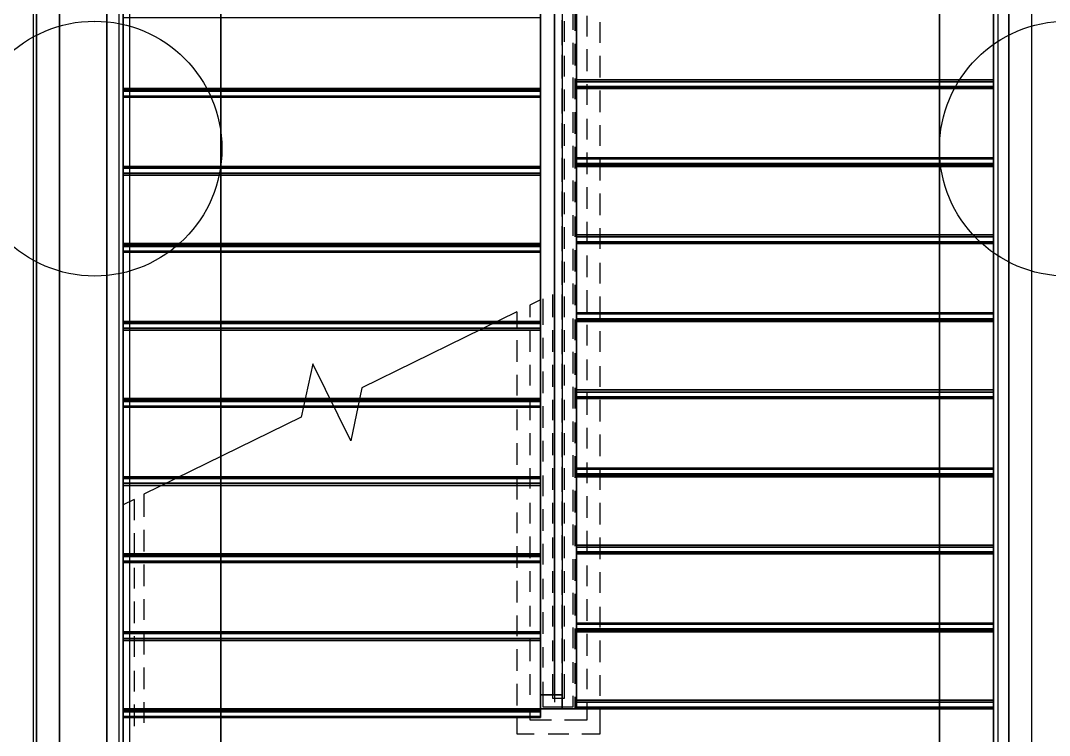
# Model space of a CAD drawing. Header units: metres. Extents: x 114 to 218, y 8 to 180.
# Drawn here: x 150.5 to 165.1, y 84.96 to 95.09 of the extents above; entities that cross this region are included whole.
import ezdxf

# ---------------------------------------------------------------- set-up
doc = ezdxf.new("R2010")
doc.units = ezdxf.units.M
doc.header["$MEASUREMENT"] = 0
for name, color, linetype in [('A-2D-FLOR-STRS', 7, 'Continuous'), ('A-2D-I-WALL', 7, 'Continuous'), ('A-2D-SECT-MBND', 7, 'Continuous'), ('A-3D-I-WALL', 7, 'Continuous'), ('A-3D-STRS', 7, 'Continuous'), ('S-3D-FTNG', 7, 'Continuous'), ('S-3D-PILR', 7, 'Continuous'), ('S-3D-SLAB', 7, 'Continuous'), ('S-3D-WALL', 7, 'Continuous')]:
    doc.layers.add(name, color=color, linetype=linetype)

msp = doc.modelspace()

# ---------------------------------------------------------------- linework, layer by layer
at = {"layer": 'A-2D-FLOR-STRS', "color": 9, "true_color": 0xbababa}
for points in [[(157.883, 97.423), (157.883, 91.132)], [(158.083, 91.224), (158.083, 91.224), (158.083, 97.423)], [(151.961, 94.131), (152.115, 94.131)], [(152.253, 94.131), (157.545, 94.131)], [(157.729, 94.131), (157.883, 94.131)], [(151.961, 93.024), (152.115, 93.024)], [(152.253, 93.024), (157.545, 93.024)], [(157.729, 93.024), (157.883, 93.024)], [(151.961, 91.931), (152.115, 91.931)], [(152.253, 91.931), (157.545, 91.931)], [(157.729, 91.931), (157.883, 91.931)], [(157.883, 91.132), (157.729, 91.055)], [(151.961, 90.824), (152.115, 90.824)], [(157.545, 90.962), (155.345, 89.886), (155.191, 89.132), (154.653, 90.224), (154.484, 89.47), (152.253, 88.378)], [(152.253, 90.824), (157.268, 90.824)], [(151.961, 90.67), (151.961, 88.224)], [(151.961, 89.732), (152.115, 89.732)], [(152.253, 89.732), (154.545, 89.732)], [(154.899, 89.732), (155.314, 89.732)], [(151.961, 88.624), (152.115, 88.624)], [(152.253, 88.624), (152.776, 88.624)], [(152.115, 88.301), (151.961, 88.224)]]:
    msp.add_lwpolyline(points, dxfattribs=at)
at = {"layer": 'A-2D-I-WALL', "color": 9, "true_color": 0xbababa}
for points in [[(150.684, 107.975), (150.684, 78.072)], [(151.9, 106.759), (151.9, 79.288)], [(151.73, 106.698), (151.73, 79.349)], [(151.961, 89.732), (151.961, 106.698)], [(164.528, 99.33), (164.313, 99.33), (164.313, 79.349)], [(164.528, 79.134), (164.528, 99.33)], [(164.528, 99.269), (164.374, 99.269), (164.374, 79.288)], [(151.961, 79.349), (151.961, 88.224)]]:
    msp.add_lwpolyline(points, dxfattribs=at)
at = {"layer": 'A-2D-SECT-MBND', "color": 9, "true_color": 0xbababa}
for points in [[(158.345, 94.962), (158.345, 95.269)], [(158.375, 94.946), (158.375, 95.254)], [(158.391, 94.946), (158.391, 95.238)], [(158.191, 94.808), (158.191, 95.1)], [(158.191, 94.746), (158.191, 95.054)], [(158.222, 94.792), (158.222, 95.085)], [(158.545, 94.869), (158.545, 95.162)], [(158.729, 94.777), (158.729, 95.069)], [(164.313, 94.777), (164.313, 95.069)], [(158.345, 94.469), (158.345, 94.777)], [(158.375, 94.454), (158.375, 94.762)], [(158.391, 94.454), (158.391, 94.762)], [(158.545, 94.377), (158.545, 94.685)], [(158.191, 94.316), (158.191, 94.608)], [(158.191, 94.269), (158.191, 94.562)], [(158.222, 94.3), (158.222, 94.592)], [(158.729, 94.285), (158.729, 94.592)], [(164.313, 94.285), (164.313, 94.577)], [(158.345, 93.993), (158.345, 94.285)], [(158.375, 93.977), (158.375, 94.269)], [(158.391, 93.977), (158.391, 94.269)], [(158.545, 93.9), (158.545, 94.193)], [(158.191, 93.823), (158.191, 94.131)], [(158.191, 93.777), (158.191, 94.069)], [(158.222, 93.808), (158.222, 94.116)], [(158.575, 94.131), (158.391, 94.131)], [(158.729, 93.793), (158.729, 94.1)], [(159.052, 94.131), (158.76, 94.131)], [(159.544, 94.131), (159.252, 94.131)], [(160.037, 94.131), (159.729, 94.131)], [(160.529, 94.131), (160.221, 94.131)], [(161.006, 94.131), (160.713, 94.131)], [(161.498, 94.131), (161.19, 94.131)], [(161.99, 94.131), (161.682, 94.131)], [(162.467, 94.131), (162.175, 94.131)], [(162.959, 94.131), (162.651, 94.131)], [(163.451, 94.131), (163.144, 94.131)], [(163.928, 94.131), (163.636, 94.131)], [(164.313, 94.131), (164.128, 94.131)], [(164.313, 93.793), (164.313, 94.1)], [(158.345, 93.5), (158.345, 93.793)], [(158.375, 93.485), (158.375, 93.793)], [(158.391, 93.485), (158.391, 93.777)], [(158.191, 93.347), (158.191, 93.639)], [(158.222, 93.316), (158.222, 93.623)], [(158.545, 93.408), (158.545, 93.7)], [(158.729, 93.316), (158.729, 93.608)], [(164.313, 93.316), (164.313, 93.608)], [(158.191, 93.285), (158.191, 93.593)], [(158.345, 93.008), (158.345, 93.316)], [(158.375, 92.993), (158.375, 93.3)], [(158.391, 92.993), (158.391, 93.3)], [(158.545, 92.916), (158.545, 93.223)], [(158.191, 92.854), (158.191, 93.147)], [(158.191, 92.808), (158.191, 93.1)], [(158.222, 92.839), (158.222, 93.131)], [(158.575, 93.024), (158.391, 93.024)], [(158.729, 92.824), (158.729, 93.116)], [(159.052, 93.024), (158.76, 93.024)], [(159.544, 93.024), (159.252, 93.024)], [(160.037, 93.024), (159.729, 93.024)], [(160.529, 93.024), (160.221, 93.024)], [(161.006, 93.024), (160.713, 93.024)], [(161.498, 93.024), (161.19, 93.024)], [(161.99, 93.024), (161.682, 93.024)], [(162.467, 93.024), (162.175, 93.024)], [(162.959, 93.024), (162.651, 93.024)], [(163.451, 93.024), (163.144, 93.024)], [(163.928, 93.024), (163.636, 93.024)], [(164.313, 93.024), (164.128, 93.024)], [(164.313, 92.824), (164.313, 93.116)], [(158.345, 92.531), (158.345, 92.824)], [(158.375, 92.516), (158.375, 92.808)], [(158.391, 92.501), (158.391, 92.808)], [(158.545, 92.424), (158.545, 92.731)], [(158.191, 92.362), (158.191, 92.67)], [(158.191, 92.316), (158.191, 92.608)], [(158.222, 92.347), (158.222, 92.654)], [(158.729, 92.331), (158.729, 92.639)], [(164.313, 92.331), (164.313, 92.639)], [(158.345, 92.039), (158.345, 92.331)], [(158.375, 92.024), (158.375, 92.316)], [(158.391, 92.024), (158.391, 92.316)], [(158.191, 91.87), (158.191, 92.178)], [(158.222, 91.855), (158.222, 92.162)], [(158.545, 91.947), (158.545, 92.239)], [(158.729, 91.855), (158.729, 92.147)], [(164.313, 91.839), (164.313, 92.147)], [(158.191, 91.824), (158.191, 92.131)], [(158.345, 91.547), (158.345, 91.855)], [(158.575, 91.931), (158.391, 91.931)], [(159.052, 91.931), (158.76, 91.931)], [(159.544, 91.931), (159.252, 91.931)], [(160.037, 91.931), (159.729, 91.931)], [(160.529, 91.931), (160.221, 91.931)], [(161.006, 91.931), (160.713, 91.931)], [(161.498, 91.931), (161.19, 91.931)], [(161.99, 91.931), (161.682, 91.931)], [(162.467, 91.931), (162.175, 91.931)], [(162.959, 91.931), (162.651, 91.931)], [(163.451, 91.931), (163.144, 91.931)], [(163.928, 91.931), (163.636, 91.931)], [(164.313, 91.931), (164.128, 91.931)], [(158.375, 91.532), (158.375, 91.839)], [(158.391, 91.532), (158.391, 91.839)], [(158.545, 91.455), (158.545, 91.762)], [(158.191, 91.393), (158.191, 91.685)], [(158.191, 91.347), (158.191, 91.639)], [(158.222, 91.378), (158.222, 91.67)], [(158.729, 91.362), (158.729, 91.655)], [(164.313, 91.362), (164.313, 91.655)], [(158.345, 91.07), (158.345, 91.362)], [(158.375, 91.055), (158.375, 91.347)], [(158.391, 91.039), (158.391, 91.347)], [(158.545, 90.962), (158.545, 91.27)], [(157.883, 91.132), (157.883, 90.762)], [(157.883, 91.132), (157.883, 90.762)], [(157.914, 91.147), (157.914, 90.778)], [(158.052, 91.208), (158.052, 90.885)], [(158.083, 91.224), (158.083, 90.901)], [(158.083, 91.224), (158.083, 90.855)], [(158.191, 90.901), (158.191, 91.208)], [(158.191, 90.855), (158.191, 91.147)], [(158.222, 90.885), (158.222, 91.178)], [(158.729, 90.87), (158.729, 91.178)], [(164.313, 90.87), (164.313, 91.178)], [(157.729, 91.055), (157.729, 90.885)], [(157.268, 90.824), (157.483, 90.824)], [(157.545, 90.962), (157.545, 90.747)], [(157.668, 90.824), (157.883, 90.824)], [(158.345, 90.578), (158.345, 90.87)], [(158.375, 90.562), (158.375, 90.855)], [(158.391, 90.562), (158.391, 90.855)], [(158.575, 90.824), (158.391, 90.824)], [(159.052, 90.824), (158.76, 90.824)], [(159.544, 90.824), (159.252, 90.824)], [(160.037, 90.824), (159.729, 90.824)], [(160.529, 90.824), (160.221, 90.824)], [(161.006, 90.824), (160.713, 90.824)], [(161.498, 90.824), (161.19, 90.824)], [(161.99, 90.824), (161.682, 90.824)], [(162.467, 90.824), (162.175, 90.824)], [(162.959, 90.824), (162.651, 90.824)], [(163.451, 90.824), (163.144, 90.824)], [(163.928, 90.824), (163.636, 90.824)], [(164.313, 90.824), (164.128, 90.824)], [(157.729, 90.701), (157.729, 90.393)], [(158.052, 90.701), (158.052, 90.393)], [(158.083, 90.716), (158.083, 90.424)], [(158.191, 90.409), (158.191, 90.716)], [(158.222, 90.393), (158.222, 90.701)], [(158.545, 90.486), (158.545, 90.778)], [(158.729, 90.393), (158.729, 90.686)], [(164.313, 90.378), (164.313, 90.686)], [(157.545, 90.562), (157.545, 90.255)], [(157.883, 90.578), (157.883, 90.27)], [(157.883, 90.578), (157.883, 90.27)], [(157.914, 90.593), (157.914, 90.301)], [(158.083, 90.67), (158.083, 90.362)], [(158.191, 90.362), (158.191, 90.67)], [(158.345, 90.086), (158.345, 90.393)], [(158.083, 90.239), (158.083, 89.932)], [(158.375, 90.07), (158.375, 90.378)], [(158.391, 90.07), (158.391, 90.378)], [(158.545, 89.993), (158.545, 90.286)], [(157.729, 90.209), (157.729, 89.916)], [(157.914, 90.116), (157.914, 89.809)], [(158.052, 90.209), (158.052, 89.901)], [(158.083, 90.178), (158.083, 89.886)], [(158.191, 89.932), (158.191, 90.224)], [(158.191, 89.87), (158.191, 90.178)], [(158.222, 89.916), (158.222, 90.209)], [(158.729, 89.901), (158.729, 90.193)], [(164.313, 89.901), (164.313, 90.193)], [(157.545, 90.07), (157.545, 89.778)], [(157.883, 90.086), (157.883, 89.778)], [(157.883, 90.086), (157.883, 89.793)], [(158.345, 89.593), (158.345, 89.901)], [(158.375, 89.593), (158.375, 89.886)], [(158.391, 89.578), (158.391, 89.886)], [(158.545, 89.501), (158.545, 89.809)], [(154.545, 89.732), (154.899, 89.732)], [(155.314, 89.732), (155.53, 89.732)], [(155.714, 89.732), (156.022, 89.732)], [(156.207, 89.732), (156.499, 89.732)], [(156.699, 89.732), (156.991, 89.732)], [(157.176, 89.732), (157.483, 89.732)], [(157.668, 89.732), (157.883, 89.732)], [(157.729, 89.732), (157.729, 89.424)], [(158.052, 89.716), (158.052, 89.424)], [(158.083, 89.747), (158.083, 89.44)], [(158.083, 89.701), (158.083, 89.393)], [(158.191, 89.44), (158.191, 89.732)], [(158.191, 89.393), (158.191, 89.686)], [(158.222, 89.424), (158.222, 89.716)], [(158.575, 89.732), (158.391, 89.732)], [(158.729, 89.409), (158.729, 89.716)], [(159.052, 89.732), (158.76, 89.732)], [(159.544, 89.732), (159.252, 89.732)], [(160.037, 89.732), (159.729, 89.732)], [(160.529, 89.732), (160.221, 89.732)], [(161.006, 89.732), (160.713, 89.732)], [(161.498, 89.732), (161.19, 89.732)], [(161.99, 89.732), (161.682, 89.732)], [(162.467, 89.732), (162.175, 89.732)], [(162.959, 89.732), (162.651, 89.732)], [(163.451, 89.732), (163.144, 89.732)], [(163.928, 89.732), (163.636, 89.732)], [(164.313, 89.732), (164.128, 89.732)], [(164.313, 89.409), (164.313, 89.701)], [(157.545, 89.578), (157.545, 89.286)], [(157.883, 89.593), (157.883, 89.301)], [(157.883, 89.593), (157.883, 89.301)], [(157.914, 89.624), (157.914, 89.317)], [(158.345, 89.117), (158.345, 89.409)], [(158.375, 89.101), (158.375, 89.393)], [(158.391, 89.101), (158.391, 89.393)], [(157.729, 89.24), (157.729, 88.932)], [(158.052, 89.24), (158.052, 88.932)], [(158.083, 89.255), (158.083, 88.963)], [(158.191, 88.947), (158.191, 89.255)], [(158.222, 88.932), (158.222, 89.24)], [(158.545, 89.024), (158.545, 89.317)], [(158.729, 88.917), (158.729, 89.224)], [(164.313, 88.917), (164.313, 89.224)], [(157.545, 89.101), (157.545, 88.794)], [(157.883, 89.117), (157.883, 88.809)], [(157.883, 89.117), (157.883, 88.809)], [(157.914, 89.132), (157.914, 88.84)], [(158.083, 89.209), (158.083, 88.901)], [(158.191, 88.901), (158.191, 89.209)], [(158.345, 88.624), (158.345, 88.932)], [(158.083, 88.778), (158.083, 88.471)], [(158.375, 88.609), (158.375, 88.917)], [(158.391, 88.609), (158.391, 88.901)], [(158.545, 88.532), (158.545, 88.824)], [(157.729, 88.747), (157.729, 88.455)], [(157.914, 88.64), (157.914, 88.347)], [(158.052, 88.747), (158.052, 88.44)], [(158.083, 88.717), (158.083, 88.424)], [(158.191, 88.471), (158.191, 88.763)], [(158.191, 88.409), (158.191, 88.717)], [(158.222, 88.44), (158.222, 88.747)], [(158.729, 88.44), (158.729, 88.732)], [(164.313, 88.44), (164.313, 88.732)], [(152.776, 88.624), (153.038, 88.624)], [(153.222, 88.624), (153.53, 88.624)], [(153.715, 88.624), (154.022, 88.624)], [(154.207, 88.624), (154.499, 88.624)], [(154.699, 88.624), (154.991, 88.624)], [(155.176, 88.624), (155.484, 88.624)], [(155.668, 88.624), (155.96, 88.624)], [(156.16, 88.624), (156.453, 88.624)], [(156.637, 88.624), (156.945, 88.624)], [(157.129, 88.624), (157.437, 88.624)], [(157.545, 88.609), (157.545, 88.301)], [(157.622, 88.624), (157.883, 88.624)], [(157.883, 88.624), (157.883, 88.317)], [(157.883, 88.624), (157.883, 88.332)], [(158.575, 88.624), (158.391, 88.624)], [(159.052, 88.624), (158.76, 88.624)], [(159.544, 88.624), (159.252, 88.624)], [(160.037, 88.624), (159.729, 88.624)], [(160.529, 88.624), (160.221, 88.624)], [(161.006, 88.624), (160.713, 88.624)], [(161.498, 88.624), (161.19, 88.624)], [(161.99, 88.624), (161.682, 88.624)], [(162.467, 88.624), (162.175, 88.624)], [(162.959, 88.624), (162.651, 88.624)], [(163.451, 88.624), (163.144, 88.624)], [(163.928, 88.624), (163.636, 88.624)], [(164.313, 88.624), (164.128, 88.624)], [(152.253, 88.378), (152.253, 88.055)], [(158.345, 88.132), (158.345, 88.44)], [(158.375, 88.117), (158.375, 88.424)], [(158.391, 88.117), (158.391, 88.424)], [(158.545, 88.04), (158.545, 88.347)], [(151.961, 88.224), (151.961, 87.917)], [(152.115, 88.301), (152.115, 88.009)], [(157.729, 88.255), (157.729, 87.963)], [(158.052, 88.255), (158.052, 87.963)], [(158.083, 88.286), (158.083, 87.978)], [(158.083, 88.224), (158.083, 87.932)], [(158.191, 87.978), (158.191, 88.271)], [(158.191, 87.932), (158.191, 88.224)], [(158.222, 87.963), (158.222, 88.255)], [(158.729, 87.948), (158.729, 88.255)], [(164.313, 87.948), (164.313, 88.24)], [(157.545, 88.117), (157.545, 87.825)], [(157.883, 88.132), (157.883, 87.84)], [(157.883, 88.132), (157.883, 87.84)], [(157.914, 88.163), (157.914, 87.855)], [(158.345, 87.655), (158.345, 87.948)], [(158.375, 87.64), (158.375, 87.932)], [(158.391, 87.64), (158.391, 87.932)], [(152.115, 87.825), (152.115, 87.532)], [(152.253, 87.871), (152.253, 87.563)], [(157.729, 87.778), (157.729, 87.471)], [(158.052, 87.763), (158.052, 87.471)], [(158.083, 87.794), (158.083, 87.501)], [(158.191, 87.486), (158.191, 87.794)], [(158.222, 87.471), (158.222, 87.778)], [(158.545, 87.563), (158.545, 87.855)], [(158.729, 87.455), (158.729, 87.763)], [(164.313, 87.455), (164.313, 87.763)], [(151.961, 87.732), (151.961, 87.425)], [(157.545, 87.64), (157.545, 87.332)], [(157.883, 87.655), (157.883, 87.348)], [(157.883, 87.64), (157.883, 87.348)], [(157.914, 87.671), (157.914, 87.378)], [(158.083, 87.748), (158.083, 87.44)], [(158.191, 87.44), (158.191, 87.732)], [(151.961, 87.532), (152.146, 87.532)], [(152.33, 87.532), (152.638, 87.532)], [(152.823, 87.532), (153.115, 87.532)], [(153.315, 87.532), (153.607, 87.532)], [(153.792, 87.532), (154.099, 87.532)], [(154.284, 87.532), (154.591, 87.532)], [(154.776, 87.532), (155.068, 87.532)], [(155.253, 87.532), (155.56, 87.532)], [(155.745, 87.532), (156.053, 87.532)], [(156.237, 87.532), (156.53, 87.532)], [(156.714, 87.532), (157.022, 87.532)], [(157.206, 87.532), (157.514, 87.532)], [(157.699, 87.532), (157.883, 87.532)], [(158.575, 87.532), (158.391, 87.532)], [(159.052, 87.532), (158.76, 87.532)], [(159.544, 87.532), (159.252, 87.532)], [(160.037, 87.532), (159.729, 87.532)], [(160.529, 87.532), (160.221, 87.532)], [(161.006, 87.532), (160.713, 87.532)], [(161.498, 87.532), (161.19, 87.532)], [(161.99, 87.532), (161.682, 87.532)], [(162.467, 87.532), (162.175, 87.532)], [(162.959, 87.532), (162.651, 87.532)], [(163.451, 87.532), (163.144, 87.532)], [(163.928, 87.532), (163.636, 87.532)], [(164.313, 87.532), (164.128, 87.532)], [(152.115, 87.332), (152.115, 87.04)], [(152.253, 87.378), (152.253, 87.071)], [(158.345, 87.163), (158.345, 87.455)], [(158.375, 87.148), (158.375, 87.455)], [(158.391, 87.148), (158.391, 87.44)], [(158.545, 87.071), (158.545, 87.363)], [(151.961, 87.24), (151.961, 86.932)], [(157.729, 87.286), (157.729, 86.994)], [(157.914, 87.178), (157.914, 86.886)], [(158.052, 87.286), (158.052, 86.979)], [(158.083, 87.302), (158.083, 87.009)], [(158.083, 87.255), (158.083, 86.963)], [(158.191, 87.009), (158.191, 87.302)], [(158.191, 86.948), (158.191, 87.255)], [(158.222, 86.979), (158.222, 87.286)], [(158.729, 86.979), (158.729, 87.271)], [(164.313, 86.963), (164.313, 87.271)], [(157.545, 87.148), (157.545, 86.84)], [(157.883, 87.163), (157.883, 86.855)], [(157.883, 87.163), (157.883, 86.855)], [(152.253, 86.886), (152.253, 86.594)], [(158.345, 86.671), (158.345, 86.979)], [(158.375, 86.655), (158.375, 86.963)], [(158.391, 86.655), (158.391, 86.963)], [(158.545, 86.579), (158.545, 86.886)], [(151.961, 86.748), (151.961, 86.456)], [(152.115, 86.855), (152.115, 86.548)], [(157.729, 86.794), (157.729, 86.502)], [(158.052, 86.794), (158.052, 86.502)], [(158.083, 86.825), (158.083, 86.517)], [(158.083, 86.763), (158.083, 86.471)], [(158.191, 86.517), (158.191, 86.809)], [(158.191, 86.471), (158.191, 86.763)], [(158.222, 86.502), (158.222, 86.794)], [(158.729, 86.486), (158.729, 86.779)], [(164.313, 86.486), (164.313, 86.779)], [(157.545, 86.655), (157.545, 86.363)], [(157.883, 86.671), (157.883, 86.379)], [(157.883, 86.671), (157.883, 86.379)], [(157.914, 86.702), (157.914, 86.394)], [(158.345, 86.194), (158.345, 86.486)], [(158.375, 86.179), (158.375, 86.471)], [(158.391, 86.163), (158.391, 86.471)], [(151.961, 86.425), (152.146, 86.425)], [(152.115, 86.363), (152.115, 86.071)], [(152.253, 86.394), (152.253, 86.102)], [(152.33, 86.425), (152.638, 86.425)], [(152.823, 86.425), (153.115, 86.425)], [(153.315, 86.425), (153.607, 86.425)], [(153.792, 86.425), (154.099, 86.425)], [(154.284, 86.425), (154.591, 86.425)], [(154.776, 86.425), (155.068, 86.425)], [(155.253, 86.425), (155.56, 86.425)], [(155.745, 86.425), (156.053, 86.425)], [(156.237, 86.425), (156.53, 86.425)], [(156.714, 86.425), (157.022, 86.425)], [(157.206, 86.425), (157.514, 86.425)], [(157.699, 86.425), (157.883, 86.425)], [(157.729, 86.317), (157.729, 86.009)], [(158.052, 86.302), (158.052, 86.009)], [(158.083, 86.332), (158.083, 86.04)], [(158.191, 86.025), (158.191, 86.332)], [(158.222, 86.009), (158.222, 86.317)], [(158.575, 86.425), (158.391, 86.425)], [(158.545, 86.086), (158.545, 86.394)], [(158.729, 85.994), (158.729, 86.302)], [(159.052, 86.425), (158.76, 86.425)], [(159.544, 86.425), (159.252, 86.425)], [(160.037, 86.425), (159.729, 86.425)], [(160.529, 86.425), (160.221, 86.425)], [(161.006, 86.425), (160.713, 86.425)], [(161.498, 86.425), (161.19, 86.425)], [(161.99, 86.425), (161.682, 86.425)], [(162.467, 86.425), (162.175, 86.425)], [(162.959, 86.425), (162.651, 86.425)], [(163.451, 86.425), (163.144, 86.425)], [(163.928, 86.425), (163.636, 86.425)], [(164.313, 86.425), (164.128, 86.425)], [(164.313, 85.994), (164.313, 86.302)], [(151.961, 86.271), (151.961, 85.963)], [(157.545, 86.179), (157.545, 85.871)], [(157.883, 86.194), (157.883, 85.886)], [(157.883, 86.179), (157.883, 85.886)], [(157.914, 86.209), (157.914, 85.917)], [(158.083, 86.286), (158.083, 85.979)], [(158.191, 85.979), (158.191, 86.271)], [(152.115, 85.871), (152.115, 85.579)], [(152.253, 85.917), (152.253, 85.61)], [(158.345, 85.702), (158.345, 85.994)], [(158.375, 85.686), (158.375, 85.979)], [(158.391, 85.686), (158.391, 85.979)], [(158.545, 85.61), (158.545, 85.902)], [(151.961, 85.779), (151.961, 85.471)], [(157.729, 85.825), (157.729, 85.533)], [(157.914, 85.717), (157.914, 85.363)], [(158.052, 85.825), (158.052, 85.486)], [(158.083, 85.84), (158.083, 85.533)], [(158.083, 85.794), (158.083, 85.425)], [(158.191, 85.533), (158.191, 85.84)], [(158.191, 85.425), (158.191, 85.794)], [(158.222, 85.486), (158.222, 85.825)], [(158.729, 85.517), (158.729, 85.809)], [(164.313, 85.502), (164.313, 85.809)], [(157.545, 85.686), (157.545, 85.379)], [(157.883, 85.702), (157.883, 85.333)], [(157.883, 85.702), (157.883, 85.333)], [(152.253, 85.425), (152.253, 85.133)], [(157.914, 85.363), (158.345, 85.363), (158.345, 85.517)], [(158.052, 85.486), (158.222, 85.486)], [(158.083, 85.533), (158.191, 85.533)], [(158.375, 85.333), (158.375, 85.502)], [(158.391, 85.333), (158.391, 85.502)], [(158.545, 85.179), (158.545, 85.425)], [(151.961, 85.333), (152.192, 85.333)], [(151.961, 85.287), (151.961, 84.994)], [(152.115, 85.394), (152.115, 85.087)], [(152.376, 85.333), (152.684, 85.333)], [(152.869, 85.333), (153.161, 85.333)], [(153.346, 85.333), (153.653, 85.333)], [(153.838, 85.333), (154.145, 85.333)], [(154.33, 85.333), (154.622, 85.333)], [(154.822, 85.333), (155.114, 85.333)], [(155.299, 85.333), (155.607, 85.333)], [(155.791, 85.333), (156.083, 85.333)], [(156.283, 85.333), (156.576, 85.333)], [(156.76, 85.333), (157.068, 85.333)], [(157.252, 85.333), (157.56, 85.333)], [(157.729, 85.333), (157.729, 85.179)], [(157.745, 85.333), (158.037, 85.333)], [(157.883, 85.333), (158.037, 85.333)], [(158.222, 85.333), (158.529, 85.333)], [(158.222, 85.333), (158.375, 85.333)], [(158.714, 85.333), (159.021, 85.333)], [(158.729, 84.979), (158.729, 85.317)], [(159.206, 85.333), (159.498, 85.333)], [(159.683, 85.333), (159.99, 85.333)], [(160.175, 85.333), (160.483, 85.333)], [(160.667, 85.333), (160.959, 85.333)], [(161.159, 85.333), (161.452, 85.333)], [(161.636, 85.333), (161.944, 85.333)], [(162.128, 85.333), (162.421, 85.333)], [(162.621, 85.333), (162.913, 85.333)], [(163.098, 85.333), (163.405, 85.333)], [(163.59, 85.333), (163.897, 85.333)], [(164.082, 85.333), (164.313, 85.333)], [(164.313, 85.025), (164.313, 85.317)], [(157.545, 85.194), (157.545, 84.979)], [(157.729, 85.179), (158.037, 85.179)], [(158.222, 85.179), (158.545, 85.179)], [(157.545, 84.979), (157.791, 84.979)], [(157.991, 84.979), (158.283, 84.979)], [(158.468, 84.979), (158.729, 84.979)]]:
    msp.add_lwpolyline(points, dxfattribs=at)
at = {"layer": 'A-3D-I-WALL', "color": 42, "true_color": 0xdda500}
for points in [[(150.731, 78.134), (150.731, 107.928), (150.731, 108.282), (150.731, 108.221), (150.731, 108.159), (150.731, 78.134)], [(150.684, 108.159), (150.684, 78.196), (150.684, 78.134), (150.731, 78.134), (150.731, 108.159), (150.684, 108.159)], [(151.9, 79.288), (151.9, 79.134), (151.73, 79.134), (151.73, 106.698), (151.73, 106.759), (151.9, 106.759), (151.9, 106.698)], [(164.374, 79.288), (164.313, 79.288), (164.313, 79.349), (164.313, 106.698), (164.374, 106.698), (164.374, 79.288), (164.374, 79.195), (164.528, 79.195), (164.528, 106.698), (164.528, 106.759), (164.374, 106.759), (164.374, 106.698)], [(151.73, 106.698), (151.73, 79.134), (151.73, 79.349), (151.961, 79.349)], [(151.961, 79.349), (151.73, 79.349), (151.73, 106.698), (151.961, 106.698), (151.961, 79.349), (151.961, 79.134), (151.961, 79.349), (151.961, 106.698)], [(151.961, 79.288), (151.961, 79.349), (151.961, 106.698), (151.9, 106.698), (151.9, 79.288), (151.961, 79.288)], [(164.528, 106.698), (164.528, 79.195), (164.528, 79.134), (164.374, 79.134), (164.313, 79.134)], [(164.313, 106.698), (164.528, 106.698), (164.313, 106.698), (164.313, 103.375), (164.313, 99.33), (164.313, 79.349), (164.313, 79.134), (164.313, 79.349), (164.313, 106.698)], [(164.313, 99.33), (164.528, 99.33), (164.528, 79.134), (164.313, 79.134)]]:
    msp.add_lwpolyline(points, dxfattribs=at)
at = {"layer": 'A-3D-STRS', "color": 31, "true_color": 0xffbf7f}
for points in [[(158.391, 96.377), (158.391, 85.333), (158.391, 98.53), (158.191, 98.53), (158.191, 85.333)], [(157.883, 97.423), (157.883, 96.592), (157.883, 85.533)], [(157.883, 97.423), (157.883, 85.533)], [(158.083, 85.533), (158.083, 97.423)], [(157.883, 96.592), (158.083, 96.592), (158.083, 85.533)], [(158.191, 96.377), (158.191, 85.333), (158.391, 85.333), (158.191, 85.333)], [(157.883, 95.131), (151.961, 95.131), (151.961, 94.023), (157.883, 94.023), (157.883, 95.131), (157.883, 95.223), (157.883, 95.192), (151.961, 95.192), (151.961, 94.023), (157.883, 94.023), (157.883, 95.192)], [(158.391, 94.223), (164.313, 94.223), (164.313, 95.331), (158.391, 95.331), (158.391, 94.223), (158.391, 94.131), (158.391, 94.162), (164.313, 94.162), (164.313, 95.331), (158.391, 95.331), (158.391, 94.162)], [(158.391, 94.254), (164.313, 94.254), (158.391, 94.254)], [(158.391, 94.223), (158.391, 94.254), (158.391, 94.223)], [(158.391, 94.254), (158.391, 94.254)], [(158.391, 94.254), (158.391, 94.254)], [(158.391, 94.223), (164.313, 94.223), (164.313, 94.131), (164.313, 94.162)], [(164.313, 94.223), (158.391, 94.223), (164.313, 94.223)], [(158.391, 94.223), (158.391, 94.223)], [(158.391, 93.131), (164.313, 93.131), (164.313, 94.223), (158.391, 94.223), (158.391, 93.131), (158.391, 93.024), (158.391, 93.039), (158.391, 93.07), (164.313, 93.07), (164.313, 94.223), (158.391, 94.223), (158.391, 93.07)], [(158.391, 94.223), (158.391, 94.223)], [(158.391, 94.223), (158.391, 94.223)], [(158.391, 94.223), (158.391, 94.223)], [(158.391, 94.223), (158.391, 94.223)], [(158.391, 94.223), (158.391, 94.223)], [(164.313, 94.223), (164.313, 94.254), (164.313, 94.223)], [(164.313, 94.254), (164.313, 94.254)], [(164.313, 94.254), (164.313, 94.254)], [(164.313, 94.223), (164.313, 94.223)], [(164.313, 94.223), (164.313, 94.223)], [(164.313, 94.223), (164.313, 94.223)], [(164.313, 94.223), (164.313, 94.223)], [(164.313, 94.223), (164.313, 94.223)], [(164.313, 94.223), (164.313, 94.223)], [(151.961, 94.131), (157.883, 94.131)], [(157.883, 94.023), (151.961, 94.023), (151.961, 94.131), (151.961, 94.116), (151.961, 94.085)], [(157.883, 94.023), (151.961, 94.023), (151.961, 92.931), (157.883, 92.931), (157.883, 94.023), (157.883, 94.131), (157.883, 94.116), (157.883, 94.085), (151.961, 94.085), (151.961, 92.931), (157.883, 92.931), (157.883, 94.085)], [(157.883, 94.131), (151.961, 94.131), (157.883, 94.131)], [(151.961, 94.131), (151.961, 94.131)], [(157.883, 94.131), (151.961, 94.131)], [(157.883, 94.116), (151.961, 94.116)], [(157.883, 94.1), (151.961, 94.1)], [(151.961, 94.085), (151.961, 94.085)], [(157.883, 94.131), (157.883, 94.131)], [(157.883, 94.085), (157.883, 94.085)], [(158.391, 94.162), (158.391, 94.162)], [(158.391, 94.146), (164.313, 94.146)], [(164.313, 94.131), (158.391, 94.131)], [(158.391, 94.131), (164.313, 94.131), (158.391, 94.131), (164.313, 94.131)], [(158.391, 94.131), (158.391, 94.131)], [(158.391, 94.131), (164.313, 94.131)], [(164.313, 94.162), (164.313, 94.162)], [(164.313, 94.131), (164.313, 94.131)], [(151.961, 94.023), (157.883, 94.023), (151.961, 94.023)], [(151.961, 94.023), (151.961, 94.008), (151.961, 94.023)], [(151.961, 94.023), (151.961, 94.023)], [(151.961, 94.023), (151.961, 94.023)], [(151.961, 94.023), (151.961, 94.023)], [(151.961, 94.023), (151.961, 94.023)], [(151.961, 94.023), (151.961, 94.023)], [(151.961, 94.023), (151.961, 94.023)], [(157.883, 94.008), (151.961, 94.008), (157.883, 94.008)], [(151.961, 94.008), (151.961, 94.008)], [(151.961, 94.008), (151.961, 94.008)], [(157.883, 94.023), (157.883, 94.008), (157.883, 94.023)], [(157.883, 94.023), (157.883, 94.023)], [(157.883, 94.023), (157.883, 94.023)], [(157.883, 94.023), (157.883, 94.023)], [(157.883, 94.023), (157.883, 94.023)], [(157.883, 94.023), (157.883, 94.023)], [(157.883, 94.023), (157.883, 94.023)], [(157.883, 94.008), (157.883, 94.008)], [(157.883, 94.008), (157.883, 94.008)], [(151.961, 93.024), (157.883, 93.024)], [(157.883, 92.931), (151.961, 92.931), (151.961, 93.024), (151.961, 92.993)], [(157.883, 92.931), (151.961, 92.931), (151.961, 91.824), (157.883, 91.824), (157.883, 92.931), (157.883, 93.024), (157.883, 92.993), (151.961, 92.993), (151.961, 91.824), (157.883, 91.824), (157.883, 92.993)], [(157.883, 93.024), (151.961, 93.024), (157.883, 93.024), (151.961, 93.024)], [(151.961, 93.024), (151.961, 93.024)], [(157.883, 93.024), (151.961, 93.024)], [(157.883, 93.024), (157.883, 93.024)], [(158.391, 93.147), (164.313, 93.147), (158.391, 93.147)], [(158.391, 93.131), (158.391, 93.147), (158.391, 93.131)], [(158.391, 93.147), (158.391, 93.147)], [(158.391, 93.147), (158.391, 93.147)], [(158.391, 93.131), (164.313, 93.131), (164.313, 93.024), (164.313, 93.039), (164.313, 93.07)], [(164.313, 93.131), (158.391, 93.131), (164.313, 93.131)], [(158.391, 93.131), (158.391, 93.131)], [(158.391, 92.024), (164.313, 92.024), (164.313, 93.131), (158.391, 93.131), (158.391, 92.024), (158.391, 91.931), (158.391, 91.962), (164.313, 91.962), (164.313, 93.131), (158.391, 93.131), (158.391, 91.962)], [(158.391, 93.131), (158.391, 93.131)], [(158.391, 93.131), (158.391, 93.131)], [(158.391, 93.131), (158.391, 93.131)], [(158.391, 93.131), (158.391, 93.131)], [(158.391, 93.131), (158.391, 93.131)], [(158.391, 93.07), (158.391, 93.07)], [(158.391, 93.054), (164.313, 93.054)], [(158.391, 93.039), (164.313, 93.039)], [(164.313, 93.024), (158.391, 93.024)], [(158.391, 93.024), (164.313, 93.024), (158.391, 93.024)], [(158.391, 93.024), (158.391, 93.024)], [(158.391, 93.024), (164.313, 93.024)], [(164.313, 93.131), (164.313, 93.147), (164.313, 93.131)], [(164.313, 93.147), (164.313, 93.147)], [(164.313, 93.147), (164.313, 93.147)], [(164.313, 93.131), (164.313, 93.131)], [(164.313, 93.131), (164.313, 93.131)], [(164.313, 93.131), (164.313, 93.131)], [(164.313, 93.131), (164.313, 93.131)], [(164.313, 93.131), (164.313, 93.131)], [(164.313, 93.131), (164.313, 93.131)], [(164.313, 93.07), (164.313, 93.07)], [(164.313, 93.024), (164.313, 93.024)], [(157.883, 93.008), (151.961, 93.008)], [(151.961, 92.993), (151.961, 92.993)], [(151.961, 92.931), (157.883, 92.931), (151.961, 92.931)], [(151.961, 92.931), (151.961, 92.9), (151.961, 92.931)], [(151.961, 92.931), (151.961, 92.931)], [(151.961, 92.931), (151.961, 92.931)], [(151.961, 92.931), (151.961, 92.931)], [(151.961, 92.931), (151.961, 92.931)], [(151.961, 92.931), (151.961, 92.931)], [(151.961, 92.931), (151.961, 92.931)], [(157.883, 92.9), (151.961, 92.9), (157.883, 92.9)], [(151.961, 92.9), (151.961, 92.9)], [(151.961, 92.9), (151.961, 92.9)], [(157.883, 92.993), (157.883, 92.993)], [(157.883, 92.931), (157.883, 92.9), (157.883, 92.931)], [(157.883, 92.931), (157.883, 92.931)], [(157.883, 92.931), (157.883, 92.931)], [(157.883, 92.931), (157.883, 92.931)], [(157.883, 92.931), (157.883, 92.931)], [(157.883, 92.931), (157.883, 92.931)], [(157.883, 92.931), (157.883, 92.931)], [(157.883, 92.9), (157.883, 92.9)], [(157.883, 92.9), (157.883, 92.9)], [(158.391, 92.054), (164.313, 92.054), (158.391, 92.054)], [(158.391, 92.024), (158.391, 92.054), (158.391, 92.024)], [(158.391, 92.054), (158.391, 92.054)], [(158.391, 92.054), (158.391, 92.054)], [(158.391, 92.024), (164.313, 92.024), (164.313, 91.931), (164.313, 91.962)], [(164.313, 92.024), (158.391, 92.024), (164.313, 92.024)], [(158.391, 92.024), (158.391, 92.024)], [(158.391, 90.932), (164.313, 90.932), (164.313, 92.024), (158.391, 92.024), (158.391, 90.932), (158.391, 90.824), (158.391, 90.839), (158.391, 90.87), (164.313, 90.87), (164.313, 92.024), (158.391, 92.024), (158.391, 90.87)], [(158.391, 92.024), (158.391, 92.024)], [(158.391, 92.024), (158.391, 92.024)], [(158.391, 92.024), (158.391, 92.024)], [(158.391, 92.024), (158.391, 92.024)], [(158.391, 92.024), (158.391, 92.024)], [(164.313, 92.024), (164.313, 92.054), (164.313, 92.024)], [(164.313, 92.054), (164.313, 92.054)], [(164.313, 92.054), (164.313, 92.054)], [(164.313, 92.024), (164.313, 92.024)], [(164.313, 92.024), (164.313, 92.024)], [(164.313, 92.024), (164.313, 92.024)], [(164.313, 92.024), (164.313, 92.024)], [(164.313, 92.024), (164.313, 92.024)], [(164.313, 92.024), (164.313, 92.024)], [(151.961, 91.931), (157.883, 91.931)], [(157.883, 91.824), (151.961, 91.824), (151.961, 91.931), (151.961, 91.916), (151.961, 91.885)], [(157.883, 91.824), (151.961, 91.824), (151.961, 90.732), (157.883, 90.732), (157.883, 91.824), (157.883, 91.931), (157.883, 91.916), (157.883, 91.885), (151.961, 91.885), (151.961, 90.732), (157.883, 90.732), (157.883, 91.885)], [(157.883, 91.931), (151.961, 91.931), (157.883, 91.931)], [(151.961, 91.931), (151.961, 91.931)], [(157.883, 91.931), (151.961, 91.931)], [(157.883, 91.916), (151.961, 91.916)], [(157.883, 91.901), (151.961, 91.901)], [(151.961, 91.885), (151.961, 91.885)], [(157.883, 91.931), (157.883, 91.931)], [(157.883, 91.885), (157.883, 91.885)], [(158.391, 91.962), (158.391, 91.962)], [(158.391, 91.947), (164.313, 91.947)], [(164.313, 91.931), (158.391, 91.931)], [(158.391, 91.931), (164.313, 91.931), (158.391, 91.931), (164.313, 91.931)], [(158.391, 91.931), (158.391, 91.931)], [(158.391, 91.931), (164.313, 91.931)], [(164.313, 91.962), (164.313, 91.962)], [(164.313, 91.931), (164.313, 91.931)], [(151.961, 91.824), (157.883, 91.824), (151.961, 91.824)], [(151.961, 91.824), (151.961, 91.808), (151.961, 91.824)], [(151.961, 91.824), (151.961, 91.824)], [(151.961, 91.824), (151.961, 91.824)], [(151.961, 91.824), (151.961, 91.824)], [(151.961, 91.824), (151.961, 91.824)], [(151.961, 91.824), (151.961, 91.824)], [(151.961, 91.824), (151.961, 91.824)], [(157.883, 91.808), (151.961, 91.808), (157.883, 91.808)], [(151.961, 91.808), (151.961, 91.808)], [(151.961, 91.808), (151.961, 91.808)], [(157.883, 91.824), (157.883, 91.808), (157.883, 91.824)], [(157.883, 91.824), (157.883, 91.824)], [(157.883, 91.824), (157.883, 91.824)], [(157.883, 91.824), (157.883, 91.824)], [(157.883, 91.824), (157.883, 91.824)], [(157.883, 91.824), (157.883, 91.824)], [(157.883, 91.824), (157.883, 91.824)], [(157.883, 91.808), (157.883, 91.808)], [(157.883, 91.808), (157.883, 91.808)], [(151.961, 90.824), (157.883, 90.824)], [(157.883, 90.732), (151.961, 90.732), (151.961, 90.824), (151.961, 90.809), (151.961, 90.793)], [(157.883, 90.732), (151.961, 90.732), (151.961, 89.624), (157.883, 89.624), (157.883, 90.732), (157.883, 90.824), (157.883, 90.809), (157.883, 90.793), (151.961, 90.793), (151.961, 89.624), (157.883, 89.624), (157.883, 90.793)], [(157.883, 90.824), (151.961, 90.824), (157.883, 90.824)], [(151.961, 90.824), (151.961, 90.824)], [(157.883, 90.824), (151.961, 90.824)], [(157.883, 90.824), (157.883, 90.824)], [(158.391, 90.947), (164.313, 90.947), (158.391, 90.947)], [(158.391, 90.932), (158.391, 90.947), (158.391, 90.932)], [(158.391, 90.947), (158.391, 90.947)], [(158.391, 90.947), (158.391, 90.947)], [(158.391, 90.932), (164.313, 90.932), (164.313, 90.824), (164.313, 90.839), (164.313, 90.87)], [(164.313, 90.932), (158.391, 90.932), (164.313, 90.932)], [(158.391, 90.932), (158.391, 90.932)], [(158.391, 89.824), (164.313, 89.824), (164.313, 90.932), (158.391, 90.932), (158.391, 89.824), (158.391, 89.732), (158.391, 89.763), (164.313, 89.763), (164.313, 90.932), (158.391, 90.932), (158.391, 89.763)], [(158.391, 90.932), (158.391, 90.932)], [(158.391, 90.932), (158.391, 90.932)], [(158.391, 90.932), (158.391, 90.932)], [(158.391, 90.932), (158.391, 90.932)], [(158.391, 90.932), (158.391, 90.932)], [(158.391, 90.87), (158.391, 90.87)], [(158.391, 90.855), (164.313, 90.855)], [(158.391, 90.839), (164.313, 90.839)], [(164.313, 90.824), (158.391, 90.824)], [(158.391, 90.824), (164.313, 90.824), (158.391, 90.824)], [(158.391, 90.824), (158.391, 90.824)], [(158.391, 90.824), (164.313, 90.824)], [(164.313, 90.932), (164.313, 90.947), (164.313, 90.932)], [(164.313, 90.947), (164.313, 90.947)], [(164.313, 90.947), (164.313, 90.947)], [(164.313, 90.932), (164.313, 90.932)], [(164.313, 90.932), (164.313, 90.932)], [(164.313, 90.932), (164.313, 90.932)], [(164.313, 90.932), (164.313, 90.932)], [(164.313, 90.932), (164.313, 90.932)], [(164.313, 90.932), (164.313, 90.932)], [(164.313, 90.87), (164.313, 90.87)], [(164.313, 90.824), (164.313, 90.824)], [(157.883, 90.809), (151.961, 90.809), (157.883, 90.809)], [(151.961, 90.793), (151.961, 90.793)], [(151.961, 90.732), (157.883, 90.732), (151.961, 90.732)], [(151.961, 90.732), (151.961, 90.701), (151.961, 90.732)], [(151.961, 90.732), (151.961, 90.732)], [(151.961, 90.732), (151.961, 90.732)], [(151.961, 90.732), (151.961, 90.732)], [(151.961, 90.732), (151.961, 90.732)], [(151.961, 90.732), (151.961, 90.732)], [(151.961, 90.732), (151.961, 90.732)], [(157.883, 90.701), (151.961, 90.701), (157.883, 90.701)], [(151.961, 90.701), (151.961, 90.701)], [(151.961, 90.701), (151.961, 90.701)], [(157.883, 90.793), (157.883, 90.793)], [(157.883, 90.732), (157.883, 90.701), (157.883, 90.732)], [(157.883, 90.732), (157.883, 90.732)], [(157.883, 90.732), (157.883, 90.732)], [(157.883, 90.732), (157.883, 90.732)], [(157.883, 90.732), (157.883, 90.732)], [(157.883, 90.732), (157.883, 90.732)], [(157.883, 90.732), (157.883, 90.732)], [(157.883, 90.701), (157.883, 90.701)], [(157.883, 90.701), (157.883, 90.701)], [(158.391, 89.855), (164.313, 89.855), (158.391, 89.855)], [(158.391, 89.824), (158.391, 89.855), (158.391, 89.824)], [(158.391, 89.855), (158.391, 89.855)], [(158.391, 89.855), (158.391, 89.855)], [(158.391, 89.824), (164.313, 89.824), (164.313, 89.732), (164.313, 89.763)], [(164.313, 89.824), (158.391, 89.824), (164.313, 89.824)], [(158.391, 89.824), (158.391, 89.824)], [(158.391, 88.732), (164.313, 88.732), (164.313, 89.824), (158.391, 89.824), (158.391, 88.732), (158.391, 88.624), (158.391, 88.64), (158.391, 88.67), (164.313, 88.67), (164.313, 89.824), (158.391, 89.824), (158.391, 88.67)], [(158.391, 89.824), (158.391, 89.824)], [(158.391, 89.824), (158.391, 89.824)], [(158.391, 89.824), (158.391, 89.824)], [(158.391, 89.824), (158.391, 89.824)], [(158.391, 89.824), (158.391, 89.824)], [(164.313, 89.824), (164.313, 89.855), (164.313, 89.824)], [(164.313, 89.855), (164.313, 89.855)], [(164.313, 89.855), (164.313, 89.855)], [(164.313, 89.824), (164.313, 89.824)], [(164.313, 89.824), (164.313, 89.824)], [(164.313, 89.824), (164.313, 89.824)], [(164.313, 89.824), (164.313, 89.824)], [(164.313, 89.824), (164.313, 89.824)], [(164.313, 89.824), (164.313, 89.824)], [(151.961, 89.732), (157.883, 89.732)], [(157.883, 89.624), (151.961, 89.624), (151.961, 89.732), (151.961, 89.716), (151.961, 89.686)], [(157.883, 89.624), (151.961, 89.624), (151.961, 88.532), (157.883, 88.532), (157.883, 89.624), (157.883, 89.732), (157.883, 89.716), (157.883, 89.686), (151.961, 89.686), (151.961, 88.532), (157.883, 88.532), (157.883, 89.686)], [(157.883, 89.732), (151.961, 89.732)], [(151.961, 89.732), (151.961, 89.732)], [(157.883, 89.732), (151.961, 89.732)], [(157.883, 89.716), (151.961, 89.716), (157.883, 89.716)], [(157.883, 89.701), (151.961, 89.701)], [(151.961, 89.686), (151.961, 89.686)], [(157.883, 89.732), (157.883, 89.732)], [(157.883, 89.686), (157.883, 89.686)], [(158.391, 89.763), (158.391, 89.763)], [(158.391, 89.747), (164.313, 89.747)], [(164.313, 89.732), (158.391, 89.732)], [(158.391, 89.732), (164.313, 89.732), (158.391, 89.732), (164.313, 89.732)], [(158.391, 89.732), (158.391, 89.732)], [(158.391, 89.732), (164.313, 89.732)], [(164.313, 89.763), (164.313, 89.763)], [(164.313, 89.732), (164.313, 89.732)], [(151.961, 89.624), (157.883, 89.624), (151.961, 89.624)], [(151.961, 89.624), (151.961, 89.609), (151.961, 89.624)], [(151.961, 89.624), (151.961, 89.624)], [(151.961, 89.624), (151.961, 89.624)], [(151.961, 89.624), (151.961, 89.624)], [(151.961, 89.624), (151.961, 89.624)], [(151.961, 89.624), (151.961, 89.624)], [(151.961, 89.624), (151.961, 89.624)], [(157.883, 89.609), (151.961, 89.609), (157.883, 89.609)], [(151.961, 89.609), (151.961, 89.609)], [(151.961, 89.609), (151.961, 89.609)], [(157.883, 89.624), (157.883, 89.609), (157.883, 89.624)], [(157.883, 89.624), (157.883, 89.624)], [(157.883, 89.624), (157.883, 89.624)], [(157.883, 89.624), (157.883, 89.624)], [(157.883, 89.624), (157.883, 89.624)], [(157.883, 89.624), (157.883, 89.624)], [(157.883, 89.624), (157.883, 89.624)], [(157.883, 89.609), (157.883, 89.609)], [(157.883, 89.609), (157.883, 89.609)], [(158.391, 88.747), (164.313, 88.747), (158.391, 88.747)], [(158.391, 88.732), (158.391, 88.747), (158.391, 88.732)], [(158.391, 88.747), (158.391, 88.747)], [(158.391, 88.747), (158.391, 88.747)], [(158.391, 88.732), (164.313, 88.732), (164.313, 88.624), (164.313, 88.64), (164.313, 88.67)], [(164.313, 88.732), (158.391, 88.732), (164.313, 88.732)], [(158.391, 88.732), (158.391, 88.732)], [(158.391, 87.625), (164.313, 87.625), (164.313, 88.732), (158.391, 88.732), (158.391, 87.625), (158.391, 87.532), (158.391, 87.563), (164.313, 87.563), (164.313, 88.732), (158.391, 88.732), (158.391, 87.563)], [(158.391, 88.732), (158.391, 88.732)], [(158.391, 88.732), (158.391, 88.732)], [(158.391, 88.732), (158.391, 88.732)], [(158.391, 88.732), (158.391, 88.732)], [(158.391, 88.732), (158.391, 88.732)], [(158.391, 88.67), (158.391, 88.67)], [(158.391, 88.655), (164.313, 88.655)], [(158.391, 88.64), (164.313, 88.64)], [(164.313, 88.732), (164.313, 88.747), (164.313, 88.732)], [(164.313, 88.747), (164.313, 88.747)], [(164.313, 88.747), (164.313, 88.747)], [(164.313, 88.732), (164.313, 88.732)], [(164.313, 88.732), (164.313, 88.732)], [(164.313, 88.732), (164.313, 88.732)], [(164.313, 88.732), (164.313, 88.732)], [(164.313, 88.732), (164.313, 88.732)], [(164.313, 88.732), (164.313, 88.732)], [(164.313, 88.67), (164.313, 88.67)], [(151.961, 88.624), (157.883, 88.624)], [(157.883, 88.532), (151.961, 88.532), (151.961, 88.624), (151.961, 88.609), (151.961, 88.594)], [(157.883, 88.532), (151.961, 88.532), (151.961, 87.425), (157.883, 87.425), (157.883, 88.532), (157.883, 88.624), (157.883, 88.609), (157.883, 88.594), (151.961, 88.594), (151.961, 87.425), (157.883, 87.425), (157.883, 88.594)], [(157.883, 88.624), (151.961, 88.624), (157.883, 88.624)], [(151.961, 88.624), (151.961, 88.624)], [(157.883, 88.624), (151.961, 88.624)], [(157.883, 88.609), (151.961, 88.609), (157.883, 88.609)], [(151.961, 88.594), (151.961, 88.594)], [(151.961, 88.532), (157.883, 88.532), (151.961, 88.532)], [(151.961, 88.532), (151.961, 88.501), (151.961, 88.532)], [(151.961, 88.532), (151.961, 88.532)], [(151.961, 88.532), (151.961, 88.532)], [(151.961, 88.532), (151.961, 88.532)], [(151.961, 88.532), (151.961, 88.532)], [(151.961, 88.532), (151.961, 88.532)], [(151.961, 88.532), (151.961, 88.532)], [(157.883, 88.501), (151.961, 88.501), (157.883, 88.501)], [(151.961, 88.501), (151.961, 88.501)], [(151.961, 88.501), (151.961, 88.501)], [(157.883, 88.624), (157.883, 88.624)], [(157.883, 88.594), (157.883, 88.594)], [(157.883, 88.532), (157.883, 88.501), (157.883, 88.532)], [(157.883, 88.532), (157.883, 88.532)], [(157.883, 88.532), (157.883, 88.532)], [(157.883, 88.532), (157.883, 88.532)], [(157.883, 88.532), (157.883, 88.532)], [(157.883, 88.532), (157.883, 88.532)], [(157.883, 88.532), (157.883, 88.532)], [(157.883, 88.501), (157.883, 88.501)], [(157.883, 88.501), (157.883, 88.501)], [(164.313, 88.624), (158.391, 88.624)], [(158.391, 88.624), (164.313, 88.624), (158.391, 88.624)], [(158.391, 88.624), (158.391, 88.624)], [(158.391, 88.624), (164.313, 88.624)], [(164.313, 88.624), (164.313, 88.624)], [(158.391, 87.655), (164.313, 87.655), (158.391, 87.655)], [(158.391, 87.625), (158.391, 87.655), (158.391, 87.625)], [(158.391, 87.655), (158.391, 87.655)], [(158.391, 87.655), (158.391, 87.655)], [(158.391, 87.625), (164.313, 87.625), (164.313, 87.532), (164.313, 87.563)], [(164.313, 87.625), (158.391, 87.625), (164.313, 87.625)], [(158.391, 87.625), (158.391, 87.625)], [(158.391, 86.532), (164.313, 86.532), (164.313, 87.625), (158.391, 87.625), (158.391, 86.532), (158.391, 86.425), (158.391, 86.44), (158.391, 86.471), (164.313, 86.471), (164.313, 87.625), (158.391, 87.625), (158.391, 86.471)], [(158.391, 87.625), (158.391, 87.625)], [(158.391, 87.625), (158.391, 87.625)], [(158.391, 87.625), (158.391, 87.625)], [(158.391, 87.625), (158.391, 87.625)], [(158.391, 87.625), (158.391, 87.625)], [(164.313, 87.625), (164.313, 87.655), (164.313, 87.625)], [(164.313, 87.655), (164.313, 87.655)], [(164.313, 87.655), (164.313, 87.655)], [(164.313, 87.625), (164.313, 87.625)], [(164.313, 87.625), (164.313, 87.625)], [(164.313, 87.625), (164.313, 87.625)], [(164.313, 87.625), (164.313, 87.625)], [(164.313, 87.625), (164.313, 87.625)], [(164.313, 87.625), (164.313, 87.625)], [(151.961, 87.532), (157.883, 87.532)], [(157.883, 87.425), (151.961, 87.425), (151.961, 87.532), (151.961, 87.517), (151.961, 87.486)], [(157.883, 87.425), (151.961, 87.425), (151.961, 86.332), (157.883, 86.332), (157.883, 87.425), (157.883, 87.532), (157.883, 87.517), (157.883, 87.486), (151.961, 87.486), (151.961, 86.332), (157.883, 86.332), (157.883, 87.486)], [(157.883, 87.532), (151.961, 87.532)], [(151.961, 87.532), (151.961, 87.532)], [(157.883, 87.532), (151.961, 87.532)], [(157.883, 87.517), (151.961, 87.517), (157.883, 87.517)], [(157.883, 87.501), (151.961, 87.501)], [(151.961, 87.486), (151.961, 87.486)], [(157.883, 87.532), (157.883, 87.532)], [(157.883, 87.486), (157.883, 87.486)], [(158.391, 87.563), (158.391, 87.563)], [(158.391, 87.548), (164.313, 87.548)], [(164.313, 87.532), (158.391, 87.532)], [(158.391, 87.532), (164.313, 87.532), (158.391, 87.532), (164.313, 87.532)], [(158.391, 87.532), (158.391, 87.532)], [(158.391, 87.532), (164.313, 87.532)], [(164.313, 87.563), (164.313, 87.563)], [(164.313, 87.532), (164.313, 87.532)], [(151.961, 87.425), (157.883, 87.425), (151.961, 87.425)], [(151.961, 87.425), (151.961, 87.409), (151.961, 87.425)], [(151.961, 87.425), (151.961, 87.425)], [(151.961, 87.425), (151.961, 87.425)], [(151.961, 87.425), (151.961, 87.425)], [(151.961, 87.425), (151.961, 87.425)], [(151.961, 87.425), (151.961, 87.425)], [(151.961, 87.425), (151.961, 87.425)], [(157.883, 87.409), (151.961, 87.409), (157.883, 87.409)], [(151.961, 87.409), (151.961, 87.409)], [(151.961, 87.409), (151.961, 87.409)], [(157.883, 87.425), (157.883, 87.409), (157.883, 87.425)], [(157.883, 87.425), (157.883, 87.425)], [(157.883, 87.425), (157.883, 87.425)], [(157.883, 87.425), (157.883, 87.425)], [(157.883, 87.425), (157.883, 87.425)], [(157.883, 87.425), (157.883, 87.425)], [(157.883, 87.425), (157.883, 87.425)], [(157.883, 87.409), (157.883, 87.409)], [(157.883, 87.409), (157.883, 87.409)], [(158.391, 86.548), (164.313, 86.548), (158.391, 86.548)], [(158.391, 86.532), (158.391, 86.548), (158.391, 86.532)], [(158.391, 86.548), (158.391, 86.548)], [(158.391, 86.548), (158.391, 86.548)], [(158.391, 86.532), (164.313, 86.532), (164.313, 86.425), (164.313, 86.44), (164.313, 86.471)], [(164.313, 86.532), (158.391, 86.532), (164.313, 86.532)], [(158.391, 86.532), (158.391, 86.532)], [(158.391, 85.425), (164.313, 85.425), (164.313, 86.532), (158.391, 86.532), (158.391, 85.425), (158.391, 85.333), (158.391, 85.363), (164.313, 85.363), (164.313, 86.532), (158.391, 86.532), (158.391, 85.363)], [(158.391, 86.532), (158.391, 86.532)], [(158.391, 86.532), (158.391, 86.532)], [(158.391, 86.532), (158.391, 86.532)], [(158.391, 86.532), (158.391, 86.532)], [(158.391, 86.532), (158.391, 86.532)], [(158.391, 86.471), (158.391, 86.471)], [(158.391, 86.456), (164.313, 86.456)], [(158.391, 86.44), (164.313, 86.44)], [(164.313, 86.532), (164.313, 86.548), (164.313, 86.532)], [(164.313, 86.548), (164.313, 86.548)], [(164.313, 86.548), (164.313, 86.548)], [(164.313, 86.532), (164.313, 86.532)], [(164.313, 86.532), (164.313, 86.532)], [(164.313, 86.532), (164.313, 86.532)], [(164.313, 86.532), (164.313, 86.532)], [(164.313, 86.532), (164.313, 86.532)], [(164.313, 86.532), (164.313, 86.532)], [(164.313, 86.471), (164.313, 86.471)], [(151.961, 86.425), (157.883, 86.425)], [(151.961, 86.394), (151.961, 86.409), (151.961, 86.425), (151.961, 86.332)], [(157.883, 86.332), (151.961, 86.332), (151.961, 85.333), (151.961, 85.225), (157.883, 85.225), (157.883, 86.332), (157.883, 86.425), (157.883, 86.409), (157.883, 86.394), (151.961, 86.394), (151.961, 85.333), (151.961, 85.225), (157.883, 85.225), (157.883, 86.394)], [(157.883, 86.425), (151.961, 86.425), (157.883, 86.425)], [(151.961, 86.425), (151.961, 86.425)], [(157.883, 86.425), (151.961, 86.425)], [(157.883, 86.409), (151.961, 86.409), (157.883, 86.409)], [(151.961, 86.394), (151.961, 86.394)], [(157.883, 86.332), (151.961, 86.332)], [(151.961, 86.332), (157.883, 86.332), (151.961, 86.332)], [(151.961, 86.332), (151.961, 86.302), (151.961, 86.332)], [(151.961, 86.332), (151.961, 86.332)], [(151.961, 86.332), (151.961, 86.332)], [(151.961, 86.332), (151.961, 86.332)], [(151.961, 86.332), (151.961, 86.332)], [(151.961, 86.332), (151.961, 86.332)], [(151.961, 86.332), (151.961, 86.332)], [(157.883, 86.302), (151.961, 86.302), (157.883, 86.302)], [(151.961, 86.302), (151.961, 86.302)], [(151.961, 86.302), (151.961, 86.302)], [(157.883, 86.425), (157.883, 86.425)], [(157.883, 86.394), (157.883, 86.394)], [(157.883, 86.332), (157.883, 86.302), (157.883, 86.332)], [(157.883, 86.332), (157.883, 86.332)], [(157.883, 86.332), (157.883, 86.332)], [(157.883, 86.332), (157.883, 86.332)], [(157.883, 86.332), (157.883, 86.332)], [(157.883, 86.332), (157.883, 86.332)], [(157.883, 86.332), (157.883, 86.332)], [(157.883, 86.302), (157.883, 86.302)], [(157.883, 86.302), (157.883, 86.302)], [(164.313, 86.425), (158.391, 86.425)], [(158.391, 86.425), (164.313, 86.425), (158.391, 86.425)], [(158.391, 86.425), (158.391, 86.425)], [(158.391, 86.425), (164.313, 86.425)], [(164.313, 86.425), (164.313, 86.425)], [(158.391, 85.425), (158.391, 85.425), (158.391, 85.333), (157.883, 85.333), (157.883, 85.302), (157.883, 85.225), (151.961, 85.225), (151.961, 79.134), (164.313, 79.134), (164.313, 85.333), (164.313, 85.425), (158.391, 85.425), (158.391, 85.333), (157.883, 85.333), (157.883, 85.287), (151.961, 85.287), (151.961, 79.134), (164.313, 79.134), (164.313, 85.333), (164.313, 85.425), (158.391, 85.425)], [(158.191, 85.533), (157.883, 85.533)], [(158.191, 85.533), (157.883, 85.533)], [(157.883, 85.333), (157.883, 85.533), (157.883, 85.333)], [(157.883, 85.533), (158.083, 85.533), (157.883, 85.533)], [(157.883, 85.533), (157.883, 85.533)], [(157.883, 85.533), (157.883, 85.533)], [(157.883, 85.533), (157.883, 85.533)], [(158.083, 85.533), (158.083, 85.533)], [(158.083, 85.533), (158.083, 85.533)], [(158.191, 85.333), (158.191, 85.533), (158.191, 85.333)], [(158.191, 85.533), (158.191, 85.533)], [(158.191, 85.533), (158.191, 85.533)], [(158.391, 85.456), (164.313, 85.456), (158.391, 85.456)], [(158.391, 85.425), (158.391, 85.456), (158.391, 85.425)], [(158.391, 85.456), (158.391, 85.456)], [(158.391, 85.456), (158.391, 85.456)], [(158.391, 85.425), (164.313, 85.425), (164.313, 85.333), (164.313, 85.363)], [(164.313, 85.425), (158.391, 85.425), (164.313, 85.425)], [(158.391, 85.425), (158.391, 85.425)], [(158.391, 85.425), (158.391, 85.425)], [(158.391, 85.425), (158.391, 85.425)], [(158.391, 85.425), (158.391, 85.425)], [(158.391, 85.425), (158.391, 85.425)], [(164.313, 85.425), (164.313, 85.456), (164.313, 85.425)], [(164.313, 85.456), (164.313, 85.456)], [(164.313, 85.456), (164.313, 85.456)], [(164.313, 85.425), (164.313, 85.425)], [(164.313, 85.425), (164.313, 85.425)], [(164.313, 85.425), (164.313, 85.425)], [(164.313, 85.425), (164.313, 85.425)], [(164.313, 85.425), (164.313, 85.425)], [(164.313, 85.425), (164.313, 85.425)], [(157.883, 85.333), (151.961, 85.333)], [(151.961, 85.287), (151.961, 85.317), (151.961, 85.333), (151.961, 85.225)], [(151.961, 85.333), (151.961, 85.333)], [(157.883, 85.333), (151.961, 85.333)], [(151.961, 85.333), (151.961, 85.333)], [(151.961, 85.333), (151.961, 85.333)], [(157.883, 85.333), (151.961, 85.333)], [(157.883, 85.317), (151.961, 85.317), (157.883, 85.317)], [(151.961, 85.225), (157.883, 85.225), (157.883, 85.302)], [(157.883, 85.302), (151.961, 85.302)], [(151.961, 85.287), (151.961, 85.287)], [(158.191, 85.333), (157.883, 85.333)], [(157.883, 85.333), (158.191, 85.333)], [(157.883, 85.302), (157.883, 85.333), (157.883, 85.317), (157.883, 85.287)], [(157.883, 85.333), (157.883, 85.333)], [(157.883, 85.333), (157.883, 85.333)], [(157.883, 85.333), (157.883, 85.333)], [(157.883, 85.333), (157.883, 85.333)], [(157.883, 85.302), (157.883, 85.302)], [(157.883, 85.287), (157.883, 85.287)], [(158.191, 85.333), (158.191, 85.333)], [(158.191, 85.333), (158.191, 85.333)], [(158.391, 85.363), (158.391, 85.363)], [(158.391, 85.348), (164.313, 85.348)], [(164.313, 85.333), (158.391, 85.333)], [(158.391, 85.333), (164.313, 85.333), (158.391, 85.333), (164.313, 85.333)], [(158.391, 85.333), (158.391, 85.333)], [(158.391, 85.333), (158.391, 85.333)], [(158.391, 85.333), (158.391, 85.333)], [(158.391, 85.333), (164.313, 85.333)], [(164.313, 85.363), (164.313, 85.363)], [(164.313, 85.333), (164.313, 85.333)], [(164.313, 85.333), (164.313, 85.333)], [(164.313, 85.333), (164.313, 85.333)], [(151.961, 85.225), (157.883, 85.225), (151.961, 85.225)], [(151.961, 85.225), (151.961, 85.21), (151.961, 85.225)], [(151.961, 85.225), (151.961, 85.225)], [(151.961, 85.225), (151.961, 85.225)], [(151.961, 85.225), (151.961, 85.225)], [(151.961, 85.225), (151.961, 85.225)], [(151.961, 85.225), (151.961, 85.225)], [(151.961, 85.225), (151.961, 85.225)], [(157.883, 85.21), (151.961, 85.21), (157.883, 85.21)], [(151.961, 85.21), (151.961, 85.21)], [(151.961, 85.21), (151.961, 85.21)], [(157.883, 85.225), (157.883, 85.21), (157.883, 85.225)], [(157.883, 85.225), (157.883, 85.225)], [(157.883, 85.225), (157.883, 85.225)], [(157.883, 85.225), (157.883, 85.225)], [(157.883, 85.225), (157.883, 85.225)], [(157.883, 85.225), (157.883, 85.225)], [(157.883, 85.225), (157.883, 85.225)], [(157.883, 85.21), (157.883, 85.21)], [(157.883, 85.21), (157.883, 85.21)]]:
    msp.add_lwpolyline(points, dxfattribs=at)
at = {"layer": 'S-3D-FTNG', "color": 254, "true_color": 0xdcdcdc}
for points in [[(167.143, 109.467), (167.143, 80.672), (163.544, 80.672), (163.544, 109.467), (163.544, 80.672), (167.143, 80.672), (167.143, 109.467), (163.544, 109.467), (167.143, 109.467)], [(153.346, 105.867), (153.346, 77.073), (149.746, 77.073), (149.746, 105.867), (149.746, 77.073), (153.346, 77.073), (153.346, 105.867), (149.746, 105.867), (153.346, 105.867)]]:
    msp.add_lwpolyline(points, dxfattribs=at)
at = {"layer": 'S-3D-PILR', "color": 8, "true_color": 0x808080}
for points in [[(151.546, 95.069), (151.546, 95.069)], [(153.346, 93.27), (153.346, 93.27)], [(163.544, 93.27), (163.544, 93.27)], [(151.546, 91.47), (151.546, 91.47)]]:
    msp.add_lwpolyline(points, dxfattribs=at)
for centre in [(151.554, 93.277), (151.554, 93.277), (165.351, 93.277), (165.351, 93.277)]:
    msp.add_circle(centre, 1.807, dxfattribs=at)
at = {"layer": 'S-3D-SLAB', "color": 51, "true_color": 0xffff7f}
for points in [[(151.054, 108.159), (151.054, 78.365), (165.851, 78.365), (165.851, 108.159), (165.851, 78.365), (151.054, 78.365), (151.054, 108.159), (165.851, 108.159), (151.054, 108.159)], [(165.851, 108.159), (165.851, 78.365), (151.054, 78.365), (151.054, 108.159), (165.851, 108.159)], [(165.851, 78.365), (165.851, 108.159), (151.054, 108.159), (151.054, 78.365), (165.851, 78.365)]]:
    msp.add_lwpolyline(points, dxfattribs=at)
at = {"layer": 'S-3D-WALL', "color": 81, "true_color": 0x9fff7f}
for points in [[(164.851, 101.084), (165.851, 101.084), (164.851, 101.084), (164.851, 79.365), (152.053, 79.365), (152.053, 107.159), (164.851, 107.159), (164.851, 105.144), (165.851, 105.144), (165.851, 108.159), (151.054, 108.159), (151.054, 78.365), (165.851, 78.365), (165.851, 101.084)], [(165.851, 78.365), (151.054, 78.365), (151.054, 108.159)], [(164.851, 107.159), (164.851, 79.365), (152.053, 79.365), (152.053, 107.159), (164.851, 107.159)]]:
    msp.add_lwpolyline(points, dxfattribs=at)

doc.saveas('drawing.dxf')
